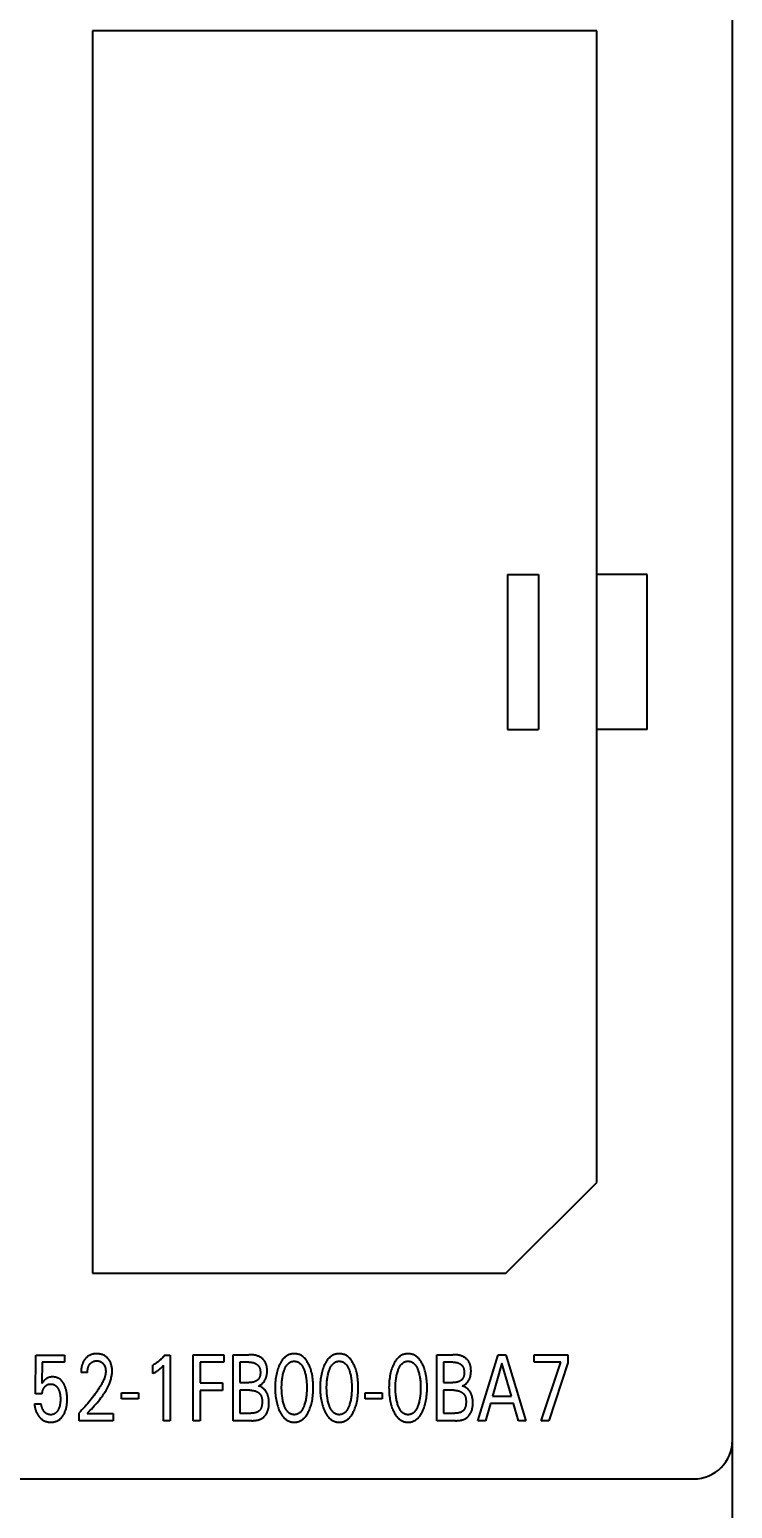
# Model space of a CAD drawing. Extents: x 0 to 420, y 0 to 297.
# Drawn here: x 177.07 to 195.19, y 184.77 to 222.86 of the extents above; entities that cross this region are included whole.
import ezdxf

# ---------------------------------------------------------------- set-up
doc = ezdxf.new("R2010")
doc.units = 0
doc.header["$LTSCALE"] = 23.1
doc.layers.get('0').update_dxf_attribs({"linetype": 'CONTINUOUS'})
doc.layers.add('10000_FRONT', color=7, linetype='CONTINUOUS')
doc.layers.add('10100_DIM_FRONT', color=7, linetype='CONTINUOUS')
doc.dimstyles.get("Standard").update_dxf_attribs({"dimtxt": 2.5, "dimasz": 2.5, "dimexe": 1.25, "dimexo": 0.625, "dimtad": 1, "dimcen": 2.5, "dimazin": 3, "dimtfac": 1, "dimtmove": 0, "dimatfit": 3})

# ---------------------------------------------------------------- blocks, each defined once
blk = doc.blocks.new('_FILLED')
at = {"color": 0, "linetype": 'BYBLOCK'}
blk.add_solid([(0, 0), (-1, 0.132), (-1, -0.132)], dxfattribs=at)
blk = doc.blocks.new('*D2')
at = {"layer": '10100_DIM_FRONT', "color": 7, "linetype": 'CONTINUOUS'}
for p, q in [((88.189, 199.406), (88.189, 146.927)), ((195.189, 170.026), (195.189, 146.927)), ((88.189, 148.927), (141.689, 148.927)), ((195.189, 148.927), (141.689, 148.927))]:
    blk.add_line(p, q, dxfattribs=at)
at = {"layer": '10100_DIM_FRONT', "color": 7, "linetype": 'CONTINUOUS', "xscale": 2.5, "yscale": 2.5, "zscale": 2.5, "rotation": 180}
blk.add_blockref('_FILLED', (88.189, 148.927), dxfattribs=at)
at = {"layer": '10100_DIM_FRONT', "color": 7, "linetype": 'CONTINUOUS', "xscale": 2.5, "yscale": 2.5, "zscale": 2.5}
blk.add_blockref('_FILLED', (195.189, 148.927), dxfattribs=at)

msp = doc.modelspace()

# ---------------------------------------------------------------- linework, layer by layer
at = {"layer": '10000_FRONT', "color": 7, "linetype": 'CONTINUOUS'}
for p, q in [((195.189, 164.026), (195.189, 252.026)), ((178.689, 222.826), (178.689, 190.826)), ((191.689, 222.826), (178.689, 222.826)), ((191.689, 193.165), (191.689, 222.826)), ((189.389, 208.826), (189.389, 204.826)), ((189.389, 208.826), (190.189, 208.826)), ((190.189, 208.826), (190.189, 204.826)), ((192.989, 208.826), (191.689, 208.826)), ((192.989, 204.826), (192.989, 208.826)), ((189.389, 204.826), (190.189, 204.826)), ((192.989, 204.826), (191.689, 204.826)), ((189.349, 190.826), (191.689, 193.165)), ((178.689, 190.826), (189.349, 190.826)), ((177.223, 187.722), (177.234, 188.716)), ((177.234, 188.716), (177.973, 188.716)), ((177.973, 188.716), (177.973, 188.53)), ((180.552, 188.716), (180.697, 188.716)), ((180.697, 188.716), (180.697, 187.026)), ((181.291, 187.026), (181.291, 188.726)), ((181.291, 188.726), (182.076, 188.726)), ((182.076, 188.726), (182.076, 188.533)), ((182.314, 187.026), (182.314, 188.726)), ((182.314, 188.726), (182.726, 188.726)), ((187.569, 187.026), (187.569, 188.726)), ((187.569, 188.726), (187.982, 188.726)), ((188.628, 187.026), (189.151, 188.726)), ((189.151, 188.726), (189.343, 188.726)), ((189.343, 188.726), (189.866, 187.026)), ((190.081, 188.535), (190.081, 188.726)), ((190.081, 188.726), (190.948, 188.726)), ((190.948, 188.726), (190.948, 188.517)), ((177.394, 188.53), (177.384, 187.983)), ((177.973, 188.53), (177.394, 188.53)), ((178.563, 188.267), (178.397, 188.267)), ((180.247, 188.242), (180.247, 188.454)), ((180.526, 187.026), (180.526, 188.453)), ((181.465, 188.533), (181.465, 187.997)), ((182.076, 188.533), (181.465, 188.533)), ((182.488, 188.533), (182.488, 188.007)), ((182.726, 188.533), (182.488, 188.533)), ((187.743, 188.533), (187.743, 188.007)), ((187.982, 188.533), (187.743, 188.533)), ((189.248, 188.506), (189.004, 187.662)), ((189.493, 187.662), (189.248, 188.506)), ((190.768, 188.535), (190.081, 188.535)), ((190.254, 187.026), (190.768, 188.535)), ((190.948, 188.517), (190.459, 187.026)), ((181.465, 187.997), (182.044, 187.997)), ((181.465, 187.804), (181.465, 187.026)), ((182.044, 187.804), (181.465, 187.804)), ((182.044, 187.997), (182.044, 187.804)), ((182.488, 188.007), (182.726, 188.007)), ((182.488, 187.81), (182.488, 187.218)), ((182.748, 187.81), (182.488, 187.81)), ((187.743, 188.007), (187.982, 188.007)), ((187.743, 187.81), (187.743, 187.218)), ((188.004, 187.81), (187.743, 187.81)), ((177.195, 187.463), (177.369, 187.463)), ((177.394, 187.722), (177.223, 187.722)), ((179.437, 187.585), (179.437, 187.745)), ((179.437, 187.745), (179.876, 187.745)), ((179.876, 187.585), (179.437, 187.585)), ((179.876, 187.745), (179.876, 187.585)), ((185.717, 187.585), (185.717, 187.745)), ((185.717, 187.745), (186.156, 187.745)), ((186.156, 187.585), (185.717, 187.585)), ((186.156, 187.745), (186.156, 187.585)), ((188.948, 187.469), (188.821, 187.026)), ((189.548, 187.469), (188.948, 187.469)), ((189.004, 187.662), (189.493, 187.662)), ((189.676, 187.026), (189.548, 187.469)), ((178.345, 187.026), (178.345, 187.229)), ((178.553, 187.211), (178.626, 187.288)), ((178.553, 187.211), (179.224, 187.211)), ((179.224, 187.211), (179.224, 187.026)), ((182.488, 187.218), (182.776, 187.218)), ((187.743, 187.218), (188.032, 187.218)), ((179.224, 187.026), (178.345, 187.026)), ((180.697, 187.026), (180.526, 187.026)), ((181.465, 187.026), (181.291, 187.026)), ((182.792, 187.026), (182.314, 187.026)), ((188.047, 187.026), (187.569, 187.026)), ((188.821, 187.026), (188.628, 187.026)), ((189.866, 187.026), (189.676, 187.026)), ((190.459, 187.026), (190.254, 187.026)), ((89.189, 185.526), (194.189, 185.526))]:
    msp.add_line(p, q, dxfattribs=at)
for points in [[(178.527, 188.643), (178.52, 188.636), (178.513, 188.628), (178.506, 188.62), (178.499, 188.612), (178.493, 188.603), (178.486, 188.594), (178.48, 188.586), (178.474, 188.577), (178.469, 188.568), (178.463, 188.558), (178.458, 188.549), (178.453, 188.54), (178.449, 188.53), (178.444, 188.519), (178.439, 188.509), (178.435, 188.498), (178.431, 188.487), (178.427, 188.476), (178.424, 188.466), (178.421, 188.454), (178.418, 188.443), (178.415, 188.432), (178.412, 188.421), (178.41, 188.409), (178.408, 188.397), (178.406, 188.384), (178.404, 188.371), (178.402, 188.358), (178.401, 188.345), (178.4, 188.332), (178.399, 188.318), (178.398, 188.305), (178.398, 188.292), (178.397, 188.279), (178.397, 188.267)], [(178.626, 187.288), (178.663, 187.327), (178.7, 187.366), (178.736, 187.406), (178.772, 187.446), (178.808, 187.487), (178.843, 187.528), (178.878, 187.57), (178.911, 187.613), (178.934, 187.643), (178.957, 187.675), (178.979, 187.706), (179, 187.738), (179.021, 187.771), (179.041, 187.804), (179.06, 187.837), (179.078, 187.871), (179.095, 187.905), (179.111, 187.94), (179.126, 187.976), (179.136, 188.002), (179.146, 188.028), (179.155, 188.054), (179.163, 188.081), (179.171, 188.108), (179.177, 188.135), (179.183, 188.162), (179.188, 188.19), (179.192, 188.217), (179.195, 188.245), (179.197, 188.273), (179.198, 188.3), (179.198, 188.323), (179.197, 188.346), (179.195, 188.369), (179.192, 188.392), (179.189, 188.414), (179.184, 188.437), (179.18, 188.456), (179.174, 188.476), (179.168, 188.495), (179.161, 188.514), (179.153, 188.533), (179.144, 188.551), (179.135, 188.567), (179.125, 188.584), (179.114, 188.599), (179.102, 188.614), (179.09, 188.629), (179.077, 188.642), (179.062, 188.656), (179.047, 188.669), (179.031, 188.681), (179.015, 188.692), (178.998, 188.703), (178.98, 188.712), (178.962, 188.72), (178.943, 188.727), (178.924, 188.734), (178.905, 188.739), (178.884, 188.743), (178.862, 188.747), (178.841, 188.749), (178.819, 188.75), (178.798, 188.751), (178.779, 188.75), (178.761, 188.749), (178.742, 188.748), (178.724, 188.745), (178.706, 188.742), (178.688, 188.737), (178.668, 188.731), (178.648, 188.724), (178.629, 188.716), (178.611, 188.707), (178.593, 188.696), (178.575, 188.685), (178.558, 188.672), (178.542, 188.658), (178.527, 188.643)], [(178.563, 188.267), (178.563, 188.279), (178.563, 188.291), (178.564, 188.304), (178.565, 188.316), (178.566, 188.328), (178.568, 188.341), (178.57, 188.353), (178.572, 188.364), (178.574, 188.375), (178.577, 188.385), (178.58, 188.396), (178.583, 188.406), (178.587, 188.416), (178.591, 188.427), (178.595, 188.436), (178.6, 188.445), (178.605, 188.454), (178.61, 188.462), (178.615, 188.471), (178.621, 188.479), (178.627, 188.487), (178.632, 188.493), (178.638, 188.499), (178.644, 188.505), (178.649, 188.511), (178.655, 188.517), (178.662, 188.522), (178.668, 188.527), (178.675, 188.532), (178.682, 188.537), (178.69, 188.541), (178.698, 188.546), (178.706, 188.549), (178.715, 188.553), (178.723, 188.556), (178.732, 188.559), (178.74, 188.561), (178.748, 188.563), (178.756, 188.564), (178.764, 188.566), (178.773, 188.566), (178.781, 188.567), (178.789, 188.568), (178.798, 188.568), (178.807, 188.568), (178.816, 188.567), (178.825, 188.566), (178.835, 188.565), (178.844, 188.564), (178.853, 188.562), (178.862, 188.56), (178.87, 188.558), (178.878, 188.555), (178.886, 188.552), (178.894, 188.549), (178.902, 188.545), (178.91, 188.541), (178.917, 188.537), (178.925, 188.533), (178.932, 188.528), (178.938, 188.523), (178.945, 188.517), (178.952, 188.511), (178.958, 188.505), (178.964, 188.499), (178.97, 188.492), (178.976, 188.484), (178.982, 188.476), (178.988, 188.468), (178.993, 188.46), (178.998, 188.452), (179.002, 188.443), (179.006, 188.435), (179.009, 188.426), (179.013, 188.418), (179.016, 188.409), (179.018, 188.4), (179.021, 188.392), (179.023, 188.383), (179.025, 188.374), (179.027, 188.362), (179.029, 188.35), (179.03, 188.338), (179.031, 188.326), (179.032, 188.314), (179.033, 188.303), (179.032, 188.291)], [(180.552, 188.716), (180.541, 188.702), (180.53, 188.688), (180.519, 188.675), (180.507, 188.662), (180.496, 188.648), (180.484, 188.636), (180.471, 188.623), (180.459, 188.61), (180.447, 188.599), (180.435, 188.587), (180.422, 188.576), (180.41, 188.565), (180.397, 188.554), (180.384, 188.544), (180.371, 188.533), (180.357, 188.523), (180.345, 188.515), (180.334, 188.506), (180.322, 188.498), (180.31, 188.49), (180.297, 188.483), (180.285, 188.475), (180.272, 188.468), (180.26, 188.461), (180.247, 188.454)], [(182.969, 187.922), (182.982, 187.927), (182.995, 187.933), (183.007, 187.939), (183.019, 187.946), (183.031, 187.953), (183.042, 187.961), (183.053, 187.969), (183.064, 187.978), (183.074, 187.987), (183.084, 187.997), (183.094, 188.007), (183.103, 188.019), (183.113, 188.03), (183.122, 188.043), (183.13, 188.055), (183.138, 188.068), (183.145, 188.081), (183.152, 188.095), (183.158, 188.108), (183.163, 188.122), (183.169, 188.136), (183.173, 188.151), (183.178, 188.166), (183.181, 188.182), (183.185, 188.197), (183.187, 188.213), (183.189, 188.229), (183.191, 188.245), (183.192, 188.26), (183.193, 188.276), (183.193, 188.293), (183.194, 188.309), (183.193, 188.324), (183.193, 188.339), (183.192, 188.354), (183.191, 188.369), (183.19, 188.384), (183.188, 188.399), (183.185, 188.414), (183.183, 188.429), (183.179, 188.444), (183.176, 188.458), (183.171, 188.473), (183.167, 188.487), (183.161, 188.5), (183.155, 188.514), (183.149, 188.527), (183.142, 188.54), (183.134, 188.552), (183.127, 188.564), (183.118, 188.575), (183.109, 188.586), (183.1, 188.596), (183.09, 188.606), (183.08, 188.616), (183.069, 188.626), (183.058, 188.635), (183.047, 188.643), (183.035, 188.651), (183.023, 188.659), (183.011, 188.666), (182.999, 188.673), (182.986, 188.679), (182.971, 188.686), (182.955, 188.692), (182.94, 188.698), (182.924, 188.703), (182.908, 188.707), (182.892, 188.711), (182.875, 188.714), (182.859, 188.717), (182.843, 188.719), (182.826, 188.721), (182.809, 188.722), (182.793, 188.724), (182.776, 188.725), (182.76, 188.725), (182.743, 188.725), (182.726, 188.726)], [(184.273, 187.281), (184.285, 187.31), (184.296, 187.338), (184.307, 187.368), (184.317, 187.397), (184.326, 187.427), (184.334, 187.457), (184.344, 187.496), (184.352, 187.536), (184.36, 187.575), (184.366, 187.616), (184.371, 187.656), (184.376, 187.7), (184.379, 187.745), (184.382, 187.789), (184.383, 187.834), (184.384, 187.879), (184.383, 187.923), (184.382, 187.967), (184.379, 188.01), (184.376, 188.054), (184.371, 188.098), (184.366, 188.138), (184.359, 188.177), (184.352, 188.216), (184.343, 188.255), (184.333, 188.294), (184.325, 188.323), (184.316, 188.353), (184.306, 188.382), (184.295, 188.41), (184.283, 188.439), (184.271, 188.467), (184.26, 188.488), (184.25, 188.509), (184.238, 188.529), (184.226, 188.549), (184.213, 188.569), (184.2, 188.588), (184.185, 188.607), (184.17, 188.624), (184.156, 188.639), (184.142, 188.653), (184.127, 188.666), (184.111, 188.678), (184.095, 188.69), (184.078, 188.701), (184.061, 188.711), (184.043, 188.719), (184.026, 188.727), (184.007, 188.733), (183.989, 188.739), (183.97, 188.743), (183.951, 188.747), (183.931, 188.749), (183.912, 188.75), (183.892, 188.751), (183.873, 188.75), (183.853, 188.749), (183.834, 188.746), (183.815, 188.743), (183.796, 188.739), (183.777, 188.733), (183.759, 188.727), (183.741, 188.719), (183.723, 188.711), (183.706, 188.701), (183.69, 188.69), (183.673, 188.678), (183.658, 188.666), (183.643, 188.653), (183.629, 188.639), (183.615, 188.624), (183.6, 188.607), (183.585, 188.588), (183.571, 188.569), (183.558, 188.549), (183.546, 188.529), (183.535, 188.509), (183.524, 188.488), (183.514, 188.467), (183.51, 188.459)], [(183.632, 187.427), (183.623, 187.453), (183.615, 187.479), (183.608, 187.506), (183.602, 187.532), (183.596, 187.559), (183.591, 187.589), (183.586, 187.619), (183.581, 187.649), (183.578, 187.679), (183.575, 187.709), (183.572, 187.742), (183.57, 187.776), (183.569, 187.809), (183.568, 187.843), (183.568, 187.876), (183.568, 187.909), (183.569, 187.942), (183.57, 187.975), (183.572, 188.008), (183.575, 188.041), (183.578, 188.071), (183.582, 188.1), (183.586, 188.13), (183.591, 188.159), (183.597, 188.188), (183.602, 188.215), (183.609, 188.241), (183.616, 188.267), (183.624, 188.293), (183.633, 188.318), (183.639, 188.336), (183.646, 188.353), (183.654, 188.37), (183.661, 188.387), (183.67, 188.404), (183.679, 188.42), (183.689, 188.436), (183.7, 188.452), (183.708, 188.462), (183.716, 188.472), (183.725, 188.482), (183.734, 188.492), (183.744, 188.501), (183.754, 188.509), (183.764, 188.517), (183.775, 188.525), (183.786, 188.531), (183.798, 188.538), (183.811, 188.543), (183.824, 188.548), (183.837, 188.551), (183.851, 188.554), (183.864, 188.556), (183.878, 188.558), (183.892, 188.558), (183.906, 188.558), (183.92, 188.556), (183.933, 188.554), (183.947, 188.551), (183.96, 188.548), (183.973, 188.543), (183.986, 188.538), (183.998, 188.531), (184.009, 188.525), (184.02, 188.517), (184.031, 188.509), (184.041, 188.501), (184.05, 188.492), (184.059, 188.482), (184.068, 188.472), (184.077, 188.462), (184.084, 188.452), (184.095, 188.436), (184.105, 188.42), (184.114, 188.404), (184.123, 188.387), (184.131, 188.37), (184.138, 188.353), (184.145, 188.336), (184.151, 188.318), (184.154, 188.312)], [(185.433, 187.281), (185.445, 187.31), (185.457, 187.338), (185.467, 187.368), (185.477, 187.397), (185.486, 187.427), (185.495, 187.457), (185.504, 187.496), (185.513, 187.536), (185.52, 187.575), (185.526, 187.616), (185.532, 187.656), (185.536, 187.7), (185.54, 187.745), (185.542, 187.789), (185.543, 187.834), (185.544, 187.879), (185.543, 187.923), (185.542, 187.967), (185.54, 188.01), (185.536, 188.054), (185.531, 188.098), (185.526, 188.138), (185.52, 188.177), (185.512, 188.216), (185.504, 188.255), (185.494, 188.294), (185.485, 188.323), (185.476, 188.353), (185.466, 188.382), (185.455, 188.41), (185.444, 188.439), (185.431, 188.467), (185.421, 188.488), (185.41, 188.509), (185.398, 188.529), (185.386, 188.549), (185.373, 188.569), (185.36, 188.588), (185.345, 188.607), (185.33, 188.624), (185.316, 188.639), (185.302, 188.653), (185.287, 188.666), (185.271, 188.678), (185.255, 188.69), (185.239, 188.701), (185.221, 188.711), (185.204, 188.719), (185.186, 188.727), (185.168, 188.733), (185.149, 188.739), (185.13, 188.743), (185.111, 188.747), (185.091, 188.749), (185.072, 188.75), (185.052, 188.751), (185.033, 188.75), (185.013, 188.749), (184.994, 188.746), (184.975, 188.743), (184.956, 188.739), (184.937, 188.733), (184.919, 188.727), (184.901, 188.719), (184.884, 188.711), (184.866, 188.701), (184.85, 188.69), (184.834, 188.678), (184.818, 188.666), (184.803, 188.653), (184.789, 188.639), (184.775, 188.624), (184.76, 188.607), (184.745, 188.588), (184.732, 188.569), (184.719, 188.549), (184.706, 188.529), (184.695, 188.509), (184.684, 188.488), (184.674, 188.467), (184.67, 188.459)], [(184.792, 187.427), (184.784, 187.453), (184.776, 187.479), (184.769, 187.506), (184.762, 187.532), (184.756, 187.559), (184.751, 187.589), (184.746, 187.619), (184.742, 187.649), (184.738, 187.679), (184.735, 187.709), (184.732, 187.742), (184.73, 187.776), (184.729, 187.809), (184.728, 187.843), (184.728, 187.876), (184.728, 187.909), (184.729, 187.942), (184.73, 187.975), (184.732, 188.008), (184.735, 188.041), (184.738, 188.071), (184.742, 188.1), (184.746, 188.13), (184.751, 188.159), (184.757, 188.188), (184.763, 188.215), (184.769, 188.241), (184.776, 188.267), (184.784, 188.293), (184.793, 188.318), (184.799, 188.336), (184.806, 188.353), (184.814, 188.37), (184.822, 188.387), (184.83, 188.404), (184.839, 188.42), (184.849, 188.436), (184.86, 188.452), (184.868, 188.462), (184.876, 188.472), (184.885, 188.482), (184.894, 188.492), (184.904, 188.501), (184.914, 188.509), (184.924, 188.517), (184.935, 188.525), (184.946, 188.531), (184.959, 188.538), (184.971, 188.543), (184.984, 188.548), (184.998, 188.551), (185.011, 188.554), (185.025, 188.556), (185.039, 188.558), (185.052, 188.558), (185.066, 188.558), (185.08, 188.556), (185.094, 188.554), (185.107, 188.551), (185.12, 188.548), (185.133, 188.543), (185.146, 188.538), (185.158, 188.531), (185.17, 188.525), (185.18, 188.517), (185.191, 188.509), (185.201, 188.501), (185.21, 188.492), (185.22, 188.482), (185.228, 188.472), (185.237, 188.462), (185.245, 188.452), (185.255, 188.436), (185.265, 188.42), (185.274, 188.404), (185.283, 188.387), (185.291, 188.37), (185.298, 188.353), (185.305, 188.336), (185.312, 188.318), (185.314, 188.312)], [(187.207, 187.281), (187.22, 187.31), (187.231, 187.338), (187.242, 187.368), (187.252, 187.397), (187.261, 187.427), (187.269, 187.457), (187.279, 187.496), (187.287, 187.536), (187.295, 187.575), (187.301, 187.616), (187.306, 187.656), (187.311, 187.7), (187.314, 187.745), (187.317, 187.789), (187.318, 187.834), (187.319, 187.879), (187.318, 187.923), (187.317, 187.967), (187.314, 188.01), (187.311, 188.054), (187.306, 188.098), (187.301, 188.138), (187.294, 188.177), (187.287, 188.216), (187.278, 188.255), (187.268, 188.294), (187.26, 188.323), (187.251, 188.353), (187.241, 188.382), (187.23, 188.41), (187.218, 188.439), (187.206, 188.467), (187.195, 188.488), (187.185, 188.509), (187.173, 188.529), (187.161, 188.549), (187.148, 188.569), (187.134, 188.588), (187.12, 188.607), (187.105, 188.624), (187.091, 188.639), (187.077, 188.653), (187.062, 188.666), (187.046, 188.678), (187.03, 188.69), (187.013, 188.701), (186.996, 188.711), (186.978, 188.719), (186.961, 188.727), (186.942, 188.733), (186.924, 188.739), (186.905, 188.743), (186.885, 188.747), (186.866, 188.749), (186.847, 188.75), (186.827, 188.751), (186.808, 188.75), (186.788, 188.749), (186.769, 188.746), (186.75, 188.743), (186.731, 188.739), (186.712, 188.733), (186.694, 188.727), (186.676, 188.719), (186.658, 188.711), (186.641, 188.701), (186.625, 188.69), (186.608, 188.678), (186.593, 188.666), (186.578, 188.653), (186.564, 188.639), (186.55, 188.624), (186.535, 188.607), (186.52, 188.588), (186.506, 188.569), (186.493, 188.549), (186.481, 188.529), (186.47, 188.509), (186.459, 188.488), (186.448, 188.467), (186.445, 188.459)], [(186.567, 187.427), (186.558, 187.453), (186.55, 187.479), (186.543, 187.506), (186.537, 187.532), (186.531, 187.559), (186.526, 187.589), (186.521, 187.619), (186.516, 187.649), (186.513, 187.679), (186.51, 187.709), (186.507, 187.742), (186.505, 187.776), (186.504, 187.809), (186.503, 187.843), (186.503, 187.876), (186.503, 187.909), (186.504, 187.942), (186.505, 187.975), (186.507, 188.008), (186.51, 188.041), (186.513, 188.071), (186.517, 188.1), (186.521, 188.13), (186.526, 188.159), (186.532, 188.188), (186.537, 188.215), (186.544, 188.241), (186.551, 188.267), (186.559, 188.293), (186.568, 188.318), (186.574, 188.336), (186.581, 188.353), (186.588, 188.37), (186.596, 188.387), (186.605, 188.404), (186.614, 188.42), (186.624, 188.436), (186.635, 188.452), (186.643, 188.462), (186.651, 188.472), (186.66, 188.482), (186.669, 188.492), (186.679, 188.501), (186.689, 188.509), (186.699, 188.517), (186.71, 188.525), (186.721, 188.531), (186.733, 188.538), (186.746, 188.543), (186.759, 188.548), (186.772, 188.551), (186.786, 188.554), (186.799, 188.556), (186.813, 188.558), (186.827, 188.558), (186.841, 188.558), (186.855, 188.556), (186.868, 188.554), (186.882, 188.551), (186.895, 188.548), (186.908, 188.543), (186.921, 188.538), (186.933, 188.531), (186.944, 188.525), (186.955, 188.517), (186.966, 188.509), (186.976, 188.501), (186.985, 188.492), (186.994, 188.482), (187.003, 188.472), (187.011, 188.462), (187.019, 188.452), (187.03, 188.436), (187.04, 188.42), (187.049, 188.404), (187.058, 188.387), (187.066, 188.37), (187.073, 188.353), (187.08, 188.336), (187.086, 188.318), (187.088, 188.312)], [(188.224, 187.922), (188.237, 187.927), (188.25, 187.933), (188.263, 187.939), (188.275, 187.946), (188.286, 187.953), (188.298, 187.961), (188.309, 187.969), (188.32, 187.978), (188.33, 187.987), (188.34, 187.997), (188.349, 188.007), (188.359, 188.019), (188.368, 188.03), (188.377, 188.043), (188.385, 188.055), (188.393, 188.068), (188.4, 188.081), (188.407, 188.095), (188.413, 188.108), (188.419, 188.122), (188.424, 188.136), (188.429, 188.151), (188.433, 188.166), (188.437, 188.182), (188.44, 188.197), (188.443, 188.213), (188.445, 188.229), (188.446, 188.245), (188.448, 188.26), (188.448, 188.276), (188.449, 188.293), (188.449, 188.309), (188.449, 188.324), (188.448, 188.339), (188.448, 188.354), (188.446, 188.369), (188.445, 188.384), (188.443, 188.399), (188.441, 188.414), (188.438, 188.429), (188.435, 188.444), (188.431, 188.458), (188.427, 188.473), (188.422, 188.487), (188.417, 188.5), (188.411, 188.514), (188.404, 188.527), (188.397, 188.54), (188.39, 188.552), (188.382, 188.564), (188.374, 188.575), (188.365, 188.586), (188.355, 188.596), (188.345, 188.606), (188.335, 188.616), (188.325, 188.626), (188.314, 188.635), (188.302, 188.643), (188.291, 188.651), (188.279, 188.659), (188.266, 188.666), (188.254, 188.673), (188.241, 188.679), (188.226, 188.686), (188.211, 188.692), (188.195, 188.698), (188.179, 188.703), (188.163, 188.707), (188.147, 188.711), (188.131, 188.714), (188.114, 188.717), (188.098, 188.719), (188.081, 188.721), (188.065, 188.722), (188.048, 188.724), (188.032, 188.725), (188.015, 188.725), (187.998, 188.725), (187.982, 188.726)], [(179.032, 188.291), (179.032, 188.273), (179.03, 188.255), (179.028, 188.237), (179.025, 188.22), (179.021, 188.202), (179.017, 188.185), (179.012, 188.167), (179.007, 188.15), (179.002, 188.133), (178.992, 188.107), (178.982, 188.082), (178.971, 188.057), (178.96, 188.033), (178.948, 188.009), (178.935, 187.985), (178.922, 187.961), (178.909, 187.938), (178.888, 187.903), (178.867, 187.869), (178.846, 187.836), (178.823, 187.803), (178.801, 187.77), (178.778, 187.737), (178.754, 187.705), (178.723, 187.664), (178.692, 187.623), (178.66, 187.582), (178.628, 187.542), (178.594, 187.502), (178.56, 187.462), (178.526, 187.423), (178.491, 187.384), (178.455, 187.344), (178.419, 187.306), (178.382, 187.267), (178.345, 187.229)], [(180.247, 188.242), (180.26, 188.249), (180.273, 188.256), (180.286, 188.264), (180.299, 188.271), (180.312, 188.279), (180.325, 188.286), (180.337, 188.293), (180.348, 188.3), (180.359, 188.308), (180.371, 188.315), (180.382, 188.323), (180.393, 188.331), (180.402, 188.338), (180.412, 188.345), (180.422, 188.353), (180.431, 188.36), (180.44, 188.368), (180.449, 188.376), (180.457, 188.383), (180.465, 188.391), (180.473, 188.398), (180.482, 188.407), (180.49, 188.415), (180.499, 188.424), (180.508, 188.434), (180.517, 188.443), (180.526, 188.453)], [(182.726, 188.533), (182.737, 188.533), (182.747, 188.532), (182.758, 188.532), (182.768, 188.532), (182.779, 188.531), (182.789, 188.53), (182.799, 188.528), (182.81, 188.527), (182.82, 188.525), (182.83, 188.523), (182.84, 188.521), (182.85, 188.518), (182.86, 188.515), (182.87, 188.511), (182.88, 188.507), (182.889, 188.503), (182.898, 188.498), (182.906, 188.493), (182.914, 188.488), (182.922, 188.483), (182.93, 188.477), (182.937, 188.471), (182.945, 188.464), (182.952, 188.458), (182.958, 188.451), (182.965, 188.444), (182.971, 188.436), (182.976, 188.428), (182.982, 188.42), (182.987, 188.412), (182.991, 188.404), (182.995, 188.395), (182.999, 188.386), (183.003, 188.377), (183.006, 188.368), (183.008, 188.359), (183.011, 188.35), (183.013, 188.34), (183.014, 188.331), (183.016, 188.321), (183.017, 188.311), (183.018, 188.301), (183.019, 188.291), (183.019, 188.282), (183.019, 188.272), (183.019, 188.262), (183.019, 188.252), (183.019, 188.243), (183.018, 188.234), (183.017, 188.224), (183.016, 188.215), (183.015, 188.206), (183.014, 188.197), (183.012, 188.188), (183.01, 188.179), (183.008, 188.17), (183.005, 188.161), (183.002, 188.153), (182.999, 188.145), (182.995, 188.136), (182.991, 188.128), (182.987, 188.12), (182.982, 188.113), (182.976, 188.105), (182.971, 188.098), (182.965, 188.091), (182.958, 188.084), (182.952, 188.077), (182.945, 188.071), (182.937, 188.065), (182.93, 188.059), (182.922, 188.054), (182.914, 188.049), (182.906, 188.044), (182.898, 188.04), (182.889, 188.036), (182.88, 188.032), (182.87, 188.028), (182.86, 188.024), (182.85, 188.021), (182.84, 188.019), (182.83, 188.017), (182.82, 188.015), (182.809, 188.013), (182.799, 188.011), (182.789, 188.01), (182.778, 188.009), (182.768, 188.009), (182.758, 188.008), (182.747, 188.008), (182.737, 188.008), (182.726, 188.007)], [(183.51, 188.459), (183.496, 188.427), (183.483, 188.394), (183.471, 188.361), (183.46, 188.328), (183.451, 188.294), (183.441, 188.255), (183.432, 188.216), (183.425, 188.177), (183.418, 188.138), (183.413, 188.098), (183.408, 188.054), (183.405, 188.01), (183.402, 187.967), (183.401, 187.923), (183.401, 187.879), (183.401, 187.834), (183.402, 187.789), (183.405, 187.744), (183.408, 187.7), (183.413, 187.655), (183.418, 187.615), (183.424, 187.575), (183.432, 187.535), (183.44, 187.495), (183.45, 187.456), (183.458, 187.426), (183.467, 187.397), (183.477, 187.367), (183.488, 187.338), (183.499, 187.309), (183.512, 187.281), (183.522, 187.259), (183.533, 187.238), (183.544, 187.216), (183.557, 187.196), (183.569, 187.175), (183.583, 187.155), (183.598, 187.136), (183.613, 187.118), (183.627, 187.103), (183.641, 187.089), (183.656, 187.075), (183.672, 187.062), (183.688, 187.05), (183.705, 187.039), (183.722, 187.029), (183.74, 187.02), (183.758, 187.012), (183.776, 187.005), (183.795, 187), (183.814, 186.995), (183.833, 186.992), (183.853, 186.989), (183.872, 186.988), (183.892, 186.987), (183.912, 186.987), (183.931, 186.989), (183.951, 186.991), (183.97, 186.995), (183.989, 187), (184.008, 187.005), (184.026, 187.012), (184.044, 187.02), (184.062, 187.029), (184.08, 187.039), (184.096, 187.05), (184.113, 187.062), (184.128, 187.075), (184.143, 187.088), (184.158, 187.103), (184.171, 187.118), (184.187, 187.136), (184.201, 187.155), (184.215, 187.175), (184.228, 187.196), (184.24, 187.216), (184.252, 187.238), (184.262, 187.259), (184.273, 187.281)], [(184.154, 188.312), (184.162, 188.288), (184.169, 188.263), (184.176, 188.238), (184.182, 188.213), (184.188, 188.188), (184.193, 188.159), (184.198, 188.13), (184.203, 188.1), (184.206, 188.071), (184.209, 188.041), (184.212, 188.008), (184.214, 187.975), (184.215, 187.942), (184.216, 187.909), (184.217, 187.876), (184.216, 187.843), (184.215, 187.809), (184.214, 187.776), (184.212, 187.742), (184.209, 187.709), (184.206, 187.679), (184.203, 187.649), (184.199, 187.619), (184.194, 187.589), (184.188, 187.559), (184.182, 187.532), (184.176, 187.506), (184.169, 187.479), (184.161, 187.453), (184.152, 187.427), (184.146, 187.409), (184.139, 187.391), (184.132, 187.373), (184.124, 187.356), (184.115, 187.339), (184.106, 187.322), (184.096, 187.306), (184.085, 187.29), (184.077, 187.279), (184.069, 187.268), (184.06, 187.258), (184.051, 187.248), (184.041, 187.239), (184.031, 187.23), (184.021, 187.222), (184.01, 187.214), (183.999, 187.207), (183.986, 187.201), (183.974, 187.195), (183.961, 187.191), (183.947, 187.187), (183.934, 187.184), (183.92, 187.182), (183.906, 187.18), (183.892, 187.18), (183.878, 187.18), (183.864, 187.182), (183.851, 187.184), (183.837, 187.187), (183.824, 187.191), (183.811, 187.195), (183.798, 187.201), (183.786, 187.207), (183.774, 187.214), (183.763, 187.222), (183.753, 187.23), (183.743, 187.239), (183.733, 187.248), (183.724, 187.258), (183.715, 187.268), (183.707, 187.279), (183.699, 187.29), (183.688, 187.306), (183.678, 187.322), (183.669, 187.339), (183.661, 187.356), (183.653, 187.373), (183.645, 187.391), (183.638, 187.409), (183.632, 187.427)], [(184.67, 188.459), (184.656, 188.427), (184.643, 188.394), (184.631, 188.361), (184.621, 188.328), (184.611, 188.294), (184.601, 188.255), (184.592, 188.216), (184.585, 188.177), (184.579, 188.138), (184.573, 188.098), (184.569, 188.054), (184.565, 188.01), (184.563, 187.967), (184.561, 187.923), (184.561, 187.879), (184.561, 187.834), (184.563, 187.789), (184.565, 187.744), (184.569, 187.7), (184.573, 187.655), (184.578, 187.615), (184.585, 187.575), (184.592, 187.535), (184.6, 187.495), (184.61, 187.456), (184.618, 187.426), (184.628, 187.397), (184.637, 187.367), (184.648, 187.338), (184.66, 187.309), (184.672, 187.281), (184.682, 187.259), (184.693, 187.238), (184.705, 187.216), (184.717, 187.196), (184.73, 187.175), (184.743, 187.155), (184.758, 187.136), (184.774, 187.118), (184.787, 187.103), (184.802, 187.089), (184.817, 187.075), (184.832, 187.062), (184.848, 187.05), (184.865, 187.039), (184.883, 187.029), (184.9, 187.02), (184.918, 187.012), (184.937, 187.005), (184.955, 187), (184.974, 186.995), (184.994, 186.992), (185.013, 186.989), (185.033, 186.988), (185.052, 186.987), (185.072, 186.987), (185.092, 186.989), (185.111, 186.991), (185.131, 186.995), (185.15, 187), (185.168, 187.005), (185.187, 187.012), (185.205, 187.02), (185.223, 187.029), (185.24, 187.039), (185.257, 187.05), (185.273, 187.062), (185.289, 187.075), (185.303, 187.088), (185.318, 187.103), (185.331, 187.118), (185.347, 187.136), (185.362, 187.155), (185.375, 187.175), (185.388, 187.196), (185.4, 187.216), (185.412, 187.238), (185.423, 187.259), (185.433, 187.281)], [(185.314, 188.312), (185.322, 188.288), (185.329, 188.263), (185.336, 188.238), (185.342, 188.213), (185.348, 188.188), (185.354, 188.159), (185.359, 188.13), (185.363, 188.1), (185.366, 188.071), (185.37, 188.041), (185.372, 188.008), (185.374, 187.975), (185.376, 187.942), (185.376, 187.909), (185.377, 187.876), (185.377, 187.843), (185.376, 187.809), (185.374, 187.776), (185.372, 187.742), (185.37, 187.709), (185.367, 187.679), (185.363, 187.649), (185.359, 187.619), (185.354, 187.589), (185.348, 187.559), (185.342, 187.532), (185.336, 187.506), (185.329, 187.479), (185.321, 187.453), (185.313, 187.427), (185.306, 187.409), (185.299, 187.391), (185.292, 187.373), (185.284, 187.356), (185.275, 187.339), (185.266, 187.322), (185.256, 187.306), (185.246, 187.29), (185.238, 187.279), (185.229, 187.268), (185.22, 187.258), (185.211, 187.248), (185.202, 187.239), (185.192, 187.23), (185.181, 187.222), (185.17, 187.214), (185.159, 187.207), (185.147, 187.201), (185.134, 187.195), (185.121, 187.191), (185.108, 187.187), (185.094, 187.184), (185.08, 187.182), (185.066, 187.18), (185.052, 187.18), (185.038, 187.18), (185.025, 187.182), (185.011, 187.184), (184.997, 187.187), (184.984, 187.191), (184.971, 187.195), (184.958, 187.201), (184.946, 187.207), (184.935, 187.214), (184.924, 187.222), (184.913, 187.23), (184.903, 187.239), (184.893, 187.248), (184.884, 187.258), (184.875, 187.268), (184.867, 187.279), (184.859, 187.29), (184.848, 187.306), (184.839, 187.322), (184.829, 187.339), (184.821, 187.356), (184.813, 187.373), (184.805, 187.391), (184.799, 187.409), (184.792, 187.427)], [(186.445, 188.459), (186.431, 188.427), (186.418, 188.394), (186.406, 188.361), (186.395, 188.328), (186.386, 188.294), (186.376, 188.255), (186.367, 188.216), (186.36, 188.177), (186.353, 188.138), (186.348, 188.098), (186.343, 188.054), (186.34, 188.01), (186.337, 187.967), (186.336, 187.923), (186.335, 187.879), (186.336, 187.834), (186.337, 187.789), (186.34, 187.744), (186.343, 187.7), (186.348, 187.655), (186.353, 187.615), (186.359, 187.575), (186.367, 187.535), (186.375, 187.495), (186.385, 187.456), (186.393, 187.426), (186.402, 187.397), (186.412, 187.367), (186.423, 187.338), (186.434, 187.309), (186.447, 187.281), (186.457, 187.259), (186.468, 187.238), (186.479, 187.216), (186.491, 187.196), (186.504, 187.175), (186.518, 187.155), (186.533, 187.136), (186.548, 187.118), (186.562, 187.103), (186.576, 187.089), (186.591, 187.075), (186.607, 187.062), (186.623, 187.05), (186.64, 187.039), (186.657, 187.029), (186.675, 187.02), (186.693, 187.012), (186.711, 187.005), (186.73, 187), (186.749, 186.995), (186.768, 186.992), (186.788, 186.989), (186.807, 186.988), (186.827, 186.987), (186.847, 186.987), (186.866, 186.989), (186.886, 186.991), (186.905, 186.995), (186.924, 187), (186.943, 187.005), (186.961, 187.012), (186.979, 187.02), (186.997, 187.029), (187.015, 187.039), (187.031, 187.05), (187.048, 187.062), (187.063, 187.075), (187.078, 187.088), (187.093, 187.103), (187.106, 187.118), (187.122, 187.136), (187.136, 187.155), (187.15, 187.175), (187.163, 187.196), (187.175, 187.216), (187.186, 187.238), (187.197, 187.259), (187.207, 187.281)], [(187.088, 188.312), (187.097, 188.288), (187.104, 188.263), (187.111, 188.238), (187.117, 188.213), (187.123, 188.188), (187.128, 188.159), (187.133, 188.13), (187.138, 188.1), (187.141, 188.071), (187.144, 188.041), (187.147, 188.008), (187.149, 187.975), (187.15, 187.942), (187.151, 187.909), (187.151, 187.876), (187.151, 187.843), (187.15, 187.809), (187.149, 187.776), (187.147, 187.742), (187.144, 187.709), (187.141, 187.679), (187.138, 187.649), (187.133, 187.619), (187.129, 187.589), (187.123, 187.559), (187.117, 187.532), (187.111, 187.506), (187.104, 187.479), (187.096, 187.453), (187.087, 187.427), (187.081, 187.409), (187.074, 187.391), (187.067, 187.373), (187.059, 187.356), (187.05, 187.339), (187.041, 187.322), (187.031, 187.306), (187.02, 187.29), (187.012, 187.279), (187.004, 187.268), (186.995, 187.258), (186.986, 187.248), (186.976, 187.239), (186.966, 187.23), (186.956, 187.222), (186.945, 187.214), (186.933, 187.207), (186.921, 187.201), (186.909, 187.195), (186.896, 187.191), (186.882, 187.187), (186.869, 187.184), (186.855, 187.182), (186.841, 187.18), (186.827, 187.18), (186.813, 187.18), (186.799, 187.182), (186.785, 187.184), (186.772, 187.187), (186.759, 187.191), (186.746, 187.195), (186.733, 187.201), (186.721, 187.207), (186.709, 187.214), (186.698, 187.222), (186.688, 187.23), (186.678, 187.239), (186.668, 187.248), (186.659, 187.258), (186.65, 187.268), (186.642, 187.279), (186.634, 187.29), (186.623, 187.306), (186.613, 187.322), (186.604, 187.339), (186.595, 187.356), (186.588, 187.373), (186.58, 187.391), (186.573, 187.409), (186.567, 187.427)], [(187.982, 188.533), (187.992, 188.533), (188.003, 188.532), (188.013, 188.532), (188.024, 188.532), (188.034, 188.531), (188.044, 188.53), (188.055, 188.528), (188.065, 188.527), (188.075, 188.525), (188.086, 188.523), (188.096, 188.521), (188.106, 188.518), (188.116, 188.515), (188.125, 188.511), (188.135, 188.507), (188.145, 188.503), (188.153, 188.498), (188.161, 188.493), (188.17, 188.488), (188.178, 188.483), (188.185, 188.477), (188.193, 188.471), (188.2, 188.464), (188.207, 188.458), (188.214, 188.451), (188.22, 188.444), (188.226, 188.436), (188.232, 188.428), (188.237, 188.42), (188.242, 188.412), (188.247, 188.404), (188.251, 188.395), (188.255, 188.386), (188.258, 188.377), (188.261, 188.368), (188.264, 188.359), (188.266, 188.35), (188.268, 188.34), (188.27, 188.331), (188.271, 188.321), (188.272, 188.311), (188.273, 188.301), (188.274, 188.291), (188.274, 188.282), (188.275, 188.272), (188.275, 188.262), (188.274, 188.252), (188.274, 188.243), (188.274, 188.234), (188.273, 188.224), (188.272, 188.215), (188.271, 188.206), (188.269, 188.197), (188.268, 188.188), (188.265, 188.179), (188.263, 188.17), (188.261, 188.161), (188.258, 188.153), (188.254, 188.145), (188.251, 188.136), (188.247, 188.128), (188.242, 188.12), (188.237, 188.113), (188.232, 188.105), (188.226, 188.098), (188.22, 188.091), (188.214, 188.084), (188.207, 188.077), (188.2, 188.071), (188.193, 188.065), (188.185, 188.059), (188.177, 188.054), (188.169, 188.049), (188.161, 188.044), (188.153, 188.04), (188.145, 188.036), (188.135, 188.032), (188.125, 188.028), (188.115, 188.024), (188.105, 188.021), (188.095, 188.019), (188.085, 188.017), (188.075, 188.015), (188.065, 188.013), (188.055, 188.011), (188.044, 188.01), (188.034, 188.009), (188.023, 188.009), (188.013, 188.008), (188.003, 188.008), (187.992, 188.008), (187.982, 188.007)], [(178.033, 187.701), (178.031, 187.717), (178.029, 187.733), (178.027, 187.752), (178.023, 187.772), (178.02, 187.791), (178.015, 187.811), (178.011, 187.83), (178.005, 187.849), (178, 187.868), (177.995, 187.883), (177.99, 187.897), (177.984, 187.912), (177.978, 187.926), (177.972, 187.941), (177.965, 187.955), (177.958, 187.969), (177.95, 187.982), (177.943, 187.994), (177.936, 188.005), (177.928, 188.016), (177.92, 188.027), (177.912, 188.038), (177.903, 188.048), (177.894, 188.058), (177.884, 188.068), (177.874, 188.077), (177.865, 188.085), (177.855, 188.093), (177.845, 188.1), (177.835, 188.107), (177.825, 188.113), (177.814, 188.119), (177.803, 188.125), (177.792, 188.13), (177.78, 188.134), (177.768, 188.138), (177.756, 188.142), (177.743, 188.145), (177.731, 188.148), (177.718, 188.15), (177.705, 188.151), (177.693, 188.152), (177.68, 188.153), (177.667, 188.153), (177.655, 188.153), (177.644, 188.153), (177.632, 188.152), (177.62, 188.15), (177.608, 188.149), (177.597, 188.146), (177.585, 188.144), (177.573, 188.14), (177.561, 188.136), (177.549, 188.132), (177.537, 188.127), (177.525, 188.121), (177.514, 188.115), (177.504, 188.11), (177.495, 188.103), (177.486, 188.097), (177.477, 188.09), (177.468, 188.083), (177.46, 188.075), (177.452, 188.068), (177.445, 188.06), (177.438, 188.053), (177.431, 188.045), (177.42, 188.031), (177.409, 188.017), (177.396, 188), (177.384, 187.983)], [(177.394, 187.722), (177.395, 187.734), (177.397, 187.746), (177.399, 187.758), (177.401, 187.77), (177.403, 187.782), (177.406, 187.794), (177.409, 187.804), (177.413, 187.815), (177.417, 187.825), (177.421, 187.835), (177.426, 187.845), (177.431, 187.855), (177.436, 187.864), (177.442, 187.872), (177.448, 187.881), (177.454, 187.889), (177.46, 187.897), (177.467, 187.905), (177.474, 187.912), (177.481, 187.918), (177.488, 187.925), (177.495, 187.93), (177.503, 187.936), (177.511, 187.941), (177.519, 187.946), (177.527, 187.95), (177.535, 187.954), (177.543, 187.957), (177.552, 187.96), (177.561, 187.963), (177.57, 187.965), (177.579, 187.967), (177.588, 187.968), (177.598, 187.969), (177.607, 187.97), (177.617, 187.97), (177.626, 187.97), (177.636, 187.969), (177.645, 187.968), (177.655, 187.967), (177.664, 187.965), (177.673, 187.963), (177.683, 187.96), (177.692, 187.957), (177.7, 187.953), (177.709, 187.949), (177.717, 187.945), (177.725, 187.94), (177.733, 187.935), (177.74, 187.93), (177.747, 187.924), (177.754, 187.918), (177.762, 187.91), (177.769, 187.903), (177.775, 187.895), (177.782, 187.887), (177.788, 187.878), (177.794, 187.87), (177.799, 187.861), (177.804, 187.852), (177.811, 187.84), (177.817, 187.827), (177.823, 187.814), (177.829, 187.801), (177.834, 187.788), (177.838, 187.775), (177.843, 187.76), (177.847, 187.745), (177.85, 187.729), (177.853, 187.714), (177.856, 187.699), (177.858, 187.683), (177.86, 187.666), (177.862, 187.649), (177.863, 187.631), (177.864, 187.614), (177.865, 187.596), (177.865, 187.579), (177.865, 187.562), (177.864, 187.545), (177.864, 187.528), (177.862, 187.511), (177.861, 187.494)], [(182.748, 187.81), (182.759, 187.81), (182.771, 187.81), (182.782, 187.809), (182.793, 187.809), (182.805, 187.808), (182.816, 187.807), (182.827, 187.805), (182.839, 187.804), (182.85, 187.802), (182.861, 187.799), (182.872, 187.797), (182.883, 187.794), (182.893, 187.79), (182.904, 187.786), (182.915, 187.782), (182.925, 187.777), (182.934, 187.773), (182.943, 187.767), (182.952, 187.762), (182.961, 187.756), (182.969, 187.75), (182.977, 187.743), (182.985, 187.736), (182.993, 187.729), (183, 187.721), (183.007, 187.714), (183.014, 187.706), (183.02, 187.697), (183.026, 187.689), (183.031, 187.68), (183.036, 187.671), (183.04, 187.661), (183.044, 187.652), (183.048, 187.642), (183.051, 187.632), (183.054, 187.622), (183.057, 187.612), (183.059, 187.601), (183.061, 187.591), (183.062, 187.581), (183.063, 187.57), (183.064, 187.559), (183.065, 187.549), (183.066, 187.538), (183.066, 187.528), (183.066, 187.517), (183.066, 187.504), (183.066, 187.491), (183.065, 187.478), (183.064, 187.465), (183.063, 187.452), (183.061, 187.439), (183.059, 187.426), (183.057, 187.413), (183.054, 187.403), (183.052, 187.393), (183.049, 187.382), (183.046, 187.372), (183.042, 187.362), (183.038, 187.352), (183.033, 187.342), (183.028, 187.332), (183.024, 187.324), (183.019, 187.316), (183.013, 187.308), (183.008, 187.301), (183.002, 187.293), (182.995, 187.287), (182.988, 187.28), (182.981, 187.274), (182.974, 187.268), (182.967, 187.263), (182.96, 187.259), (182.952, 187.254), (182.944, 187.25), (182.936, 187.246), (182.928, 187.243), (182.919, 187.239), (182.909, 187.236), (182.9, 187.233), (182.89, 187.231), (182.88, 187.228), (182.87, 187.226), (182.86, 187.224), (182.846, 187.222), (182.832, 187.221), (182.818, 187.22), (182.804, 187.219), (182.79, 187.218), (182.776, 187.218)], [(182.792, 187.026), (182.807, 187.026), (182.824, 187.026), (182.84, 187.027), (182.856, 187.028), (182.872, 187.029), (182.888, 187.031), (182.904, 187.033), (182.92, 187.036), (182.936, 187.039), (182.951, 187.043), (182.967, 187.047), (182.982, 187.052), (182.997, 187.057), (183.012, 187.063), (183.027, 187.069), (183.041, 187.077), (183.054, 187.084), (183.068, 187.093), (183.08, 187.101), (183.093, 187.111), (183.105, 187.121), (183.116, 187.131), (183.127, 187.142), (183.138, 187.154), (183.148, 187.165), (183.158, 187.178), (183.167, 187.19), (183.175, 187.203), (183.183, 187.217), (183.191, 187.23), (183.198, 187.245), (183.204, 187.26), (183.21, 187.275), (183.216, 187.29), (183.22, 187.306), (183.224, 187.322), (183.228, 187.338), (183.231, 187.354), (183.234, 187.37), (183.236, 187.387), (183.237, 187.403), (183.239, 187.42), (183.24, 187.436), (183.24, 187.453), (183.241, 187.469), (183.241, 187.486), (183.24, 187.506), (183.239, 187.527), (183.238, 187.547), (183.236, 187.568), (183.234, 187.588), (183.231, 187.608), (183.227, 187.628), (183.223, 187.643), (183.22, 187.658), (183.215, 187.673), (183.21, 187.688), (183.205, 187.703), (183.199, 187.717), (183.193, 187.731), (183.186, 187.745), (183.178, 187.759), (183.169, 187.773), (183.16, 187.787), (183.15, 187.8), (183.139, 187.813), (183.128, 187.825), (183.117, 187.836), (183.106, 187.846), (183.095, 187.855), (183.084, 187.864), (183.073, 187.872), (183.061, 187.88), (183.048, 187.887), (183.036, 187.894), (183.023, 187.901), (183.01, 187.907), (182.996, 187.912), (182.983, 187.917), (182.969, 187.922)], [(188.004, 187.81), (188.015, 187.81), (188.026, 187.81), (188.037, 187.809), (188.049, 187.809), (188.06, 187.808), (188.071, 187.807), (188.083, 187.805), (188.094, 187.804), (188.105, 187.802), (188.116, 187.799), (188.127, 187.797), (188.138, 187.794), (188.149, 187.79), (188.159, 187.786), (188.17, 187.782), (188.18, 187.777), (188.19, 187.773), (188.199, 187.767), (188.208, 187.762), (188.216, 187.756), (188.225, 187.75), (188.233, 187.743), (188.241, 187.736), (188.248, 187.729), (188.256, 187.721), (188.263, 187.714), (188.269, 187.706), (188.275, 187.697), (188.281, 187.689), (188.286, 187.68), (188.291, 187.671), (188.296, 187.661), (188.3, 187.652), (188.303, 187.642), (188.307, 187.632), (188.309, 187.622), (188.312, 187.612), (188.314, 187.601), (188.316, 187.591), (188.318, 187.581), (188.319, 187.57), (188.32, 187.559), (188.321, 187.549), (188.321, 187.538), (188.321, 187.528), (188.322, 187.517), (188.322, 187.504), (188.321, 187.491), (188.321, 187.478), (188.32, 187.465), (188.318, 187.452), (188.317, 187.439), (188.315, 187.426), (188.312, 187.413), (188.31, 187.403), (188.307, 187.393), (188.304, 187.382), (188.301, 187.372), (188.297, 187.362), (188.293, 187.352), (188.289, 187.342), (188.284, 187.332), (188.279, 187.324), (188.274, 187.316), (188.269, 187.308), (188.263, 187.301), (188.257, 187.293), (188.251, 187.287), (188.244, 187.28), (188.237, 187.274), (188.23, 187.268), (188.223, 187.263), (188.215, 187.259), (188.208, 187.254), (188.2, 187.25), (188.192, 187.246), (188.184, 187.243), (188.174, 187.239), (188.165, 187.236), (188.155, 187.233), (188.145, 187.231), (188.135, 187.228), (188.125, 187.226), (188.115, 187.224), (188.102, 187.222), (188.088, 187.221), (188.074, 187.22), (188.06, 187.219), (188.046, 187.218), (188.032, 187.218)], [(188.047, 187.026), (188.063, 187.026), (188.079, 187.026), (188.095, 187.027), (188.111, 187.028), (188.127, 187.029), (188.143, 187.031), (188.159, 187.033), (188.175, 187.036), (188.191, 187.039), (188.207, 187.043), (188.222, 187.047), (188.238, 187.052), (188.253, 187.057), (188.268, 187.063), (188.282, 187.069), (188.296, 187.077), (188.31, 187.084), (188.323, 187.093), (188.336, 187.101), (188.348, 187.111), (188.36, 187.121), (188.372, 187.131), (188.383, 187.142), (188.393, 187.154), (188.403, 187.165), (188.413, 187.178), (188.422, 187.19), (188.431, 187.203), (188.439, 187.217), (188.446, 187.23), (188.453, 187.245), (188.46, 187.26), (188.466, 187.275), (188.471, 187.29), (188.476, 187.306), (188.48, 187.322), (188.483, 187.338), (188.486, 187.354), (188.489, 187.37), (188.491, 187.387), (188.493, 187.403), (188.494, 187.42), (188.495, 187.436), (188.496, 187.453), (188.496, 187.469), (188.496, 187.486), (188.496, 187.506), (188.495, 187.527), (188.494, 187.547), (188.492, 187.568), (188.489, 187.588), (188.486, 187.608), (188.482, 187.628), (188.479, 187.643), (188.475, 187.658), (188.471, 187.673), (188.466, 187.688), (188.46, 187.703), (188.454, 187.717), (188.448, 187.731), (188.441, 187.745), (188.433, 187.759), (188.424, 187.773), (188.415, 187.787), (188.405, 187.8), (188.395, 187.813), (188.384, 187.825), (188.372, 187.836), (188.362, 187.846), (188.351, 187.855), (188.34, 187.864), (188.328, 187.872), (188.316, 187.88), (188.304, 187.887), (188.291, 187.894), (188.279, 187.901), (188.265, 187.907), (188.252, 187.912), (188.238, 187.917), (188.224, 187.922)], [(177.195, 187.463), (177.197, 187.44), (177.199, 187.417), (177.203, 187.393), (177.207, 187.37), (177.212, 187.347), (177.218, 187.325), (177.223, 187.307), (177.228, 187.29), (177.234, 187.273), (177.241, 187.256), (177.248, 187.24), (177.255, 187.223), (177.264, 187.207), (177.273, 187.19), (177.284, 187.174), (177.295, 187.157), (177.306, 187.141), (177.319, 187.126), (177.332, 187.111), (177.342, 187.1), (177.353, 187.089), (177.365, 187.079), (177.377, 187.069), (177.389, 187.059), (177.401, 187.051), (177.414, 187.042), (177.429, 187.033), (177.444, 187.025), (177.46, 187.018), (177.476, 187.011), (177.492, 187.006), (177.509, 187.001), (177.524, 186.997), (177.539, 186.994), (177.555, 186.991), (177.57, 186.989), (177.585, 186.988), (177.601, 186.987), (177.617, 186.987), (177.632, 186.987), (177.648, 186.988), (177.663, 186.989), (177.679, 186.991), (177.694, 186.994), (177.71, 186.997), (177.725, 187.001), (177.74, 187.005), (177.756, 187.011), (177.771, 187.017), (177.786, 187.024), (177.801, 187.032), (177.816, 187.04), (177.83, 187.049), (177.844, 187.059), (177.856, 187.069), (177.868, 187.079), (177.879, 187.09), (177.89, 187.101), (177.9, 187.113), (177.91, 187.125), (177.92, 187.137), (177.929, 187.15), (177.94, 187.165), (177.95, 187.182), (177.959, 187.198), (177.968, 187.215), (177.976, 187.233), (177.983, 187.25), (177.99, 187.268), (177.997, 187.288), (178.004, 187.308), (178.01, 187.328), (178.015, 187.348), (178.02, 187.369), (178.024, 187.389), (178.027, 187.41), (178.031, 187.433), (178.033, 187.457), (178.036, 187.481), (178.037, 187.505), (178.038, 187.528), (178.039, 187.552), (178.039, 187.576), (178.039, 187.601), (178.039, 187.626), (178.037, 187.651), (178.036, 187.676), (178.033, 187.701)], [(177.861, 187.494), (177.86, 187.483), (177.858, 187.473), (177.856, 187.459), (177.854, 187.446), (177.852, 187.433), (177.849, 187.42), (177.846, 187.406), (177.842, 187.393), (177.839, 187.38), (177.835, 187.369), (177.831, 187.357), (177.826, 187.346), (177.822, 187.335), (177.816, 187.323), (177.811, 187.312), (177.805, 187.301), (177.801, 187.293), (177.796, 187.285), (177.791, 187.277), (177.786, 187.269), (177.78, 187.262), (177.774, 187.255), (177.768, 187.247), (177.762, 187.24), (177.755, 187.234), (177.749, 187.228), (177.742, 187.223), (177.736, 187.218), (177.729, 187.213), (177.722, 187.208), (177.715, 187.204), (177.707, 187.2), (177.7, 187.197), (177.692, 187.193), (177.684, 187.19), (177.676, 187.188), (177.668, 187.186), (177.659, 187.184), (177.651, 187.182), (177.642, 187.181), (177.634, 187.18), (177.625, 187.18), (177.617, 187.18), (177.608, 187.18), (177.599, 187.18), (177.59, 187.181), (177.581, 187.182), (177.572, 187.184), (177.563, 187.185), (177.555, 187.187), (177.546, 187.19), (177.538, 187.193), (177.53, 187.196), (177.521, 187.199), (177.513, 187.203), (177.506, 187.207), (177.498, 187.211), (177.491, 187.216), (177.484, 187.221), (177.477, 187.227), (177.47, 187.233), (177.464, 187.239), (177.457, 187.246), (177.451, 187.252), (177.446, 187.259), (177.44, 187.266), (177.435, 187.274), (177.43, 187.282), (177.425, 187.289), (177.42, 187.297), (177.416, 187.306), (177.41, 187.316), (177.405, 187.328), (177.4, 187.339), (177.396, 187.35), (177.392, 187.362), (177.388, 187.373), (177.385, 187.385), (177.381, 187.396), (177.379, 187.408), (177.376, 187.419), (177.374, 187.43), (177.372, 187.441), (177.37, 187.452), (177.369, 187.463)]]:
    msp.add_lwpolyline(points, dxfattribs=at)
msp.add_arc((194.189, 186.526), 1, 270, 360, dxfattribs=at)

# ---------------------------------------------------------------- dimensions: what is measured, and where the dimension line sits
at = {"layer": '10100_DIM_FRONT', "color": 7, "linetype": 'CONTINUOUS'}
dim = msp.add_linear_dim(base=(88.189, 148.927), p1=(195.189, 170.026), p2=(88.189, 199.406), angle=180, dimstyle='Standard', dxfattribs=at)
dim.commit()
dim.dimension.update_dxf_attribs({"geometry": '*D2', "text_midpoint": (134.124, 149.802), "dimtype": 128})

doc.saveas('drawing.dxf')
